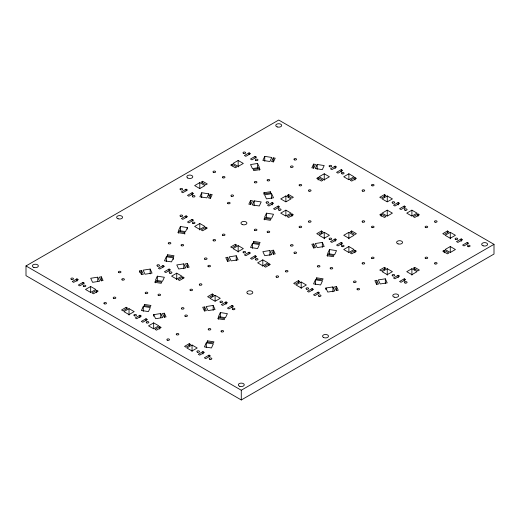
<?xml version="1.0" encoding="UTF-8"?>
<svg xmlns="http://www.w3.org/2000/svg" width="520" height="520" viewBox="0 0 520 520"><rect width="100%" height="100%" fill="white"/><g stroke="black" fill="none" stroke-linecap="round" stroke-linejoin="round"><path stroke-width="0.78" d="M143.286 306.442L141.401 310.505L148.434 311.591L150.319 307.534L143.286 306.442L143.286 311.311M157.333 276.178L155.448 280.241L162.481 281.327L164.365 277.264L157.333 276.178L157.333 281.041M166.348 256.75L164.463 260.806L171.496 261.898L173.381 257.836L166.348 256.75L166.348 261.612M180.394 226.486L178.51 230.542L185.542 231.634L187.428 227.572L180.394 226.486L180.394 231.348M144.547 304.467L144.034 305.572L150.423 306.56L150.937 305.454L144.547 304.467L144.547 306.085M155.337 281.209L154.823 282.321L161.22 283.309L161.733 282.197L155.337 281.209L155.337 282.834M167.609 254.768L167.096 255.873L173.492 256.867L174.005 255.756L167.609 254.768L167.609 256.392M178.406 231.517L177.886 232.622L184.281 233.61L184.795 232.505L178.406 231.517L178.406 233.136M201.728 192.738L199.849 196.8L206.875 197.886L208.761 193.83L201.728 192.738L201.728 197.6M210.275 194.259L208.566 197.951L210.483 198.25L212.192 194.558L210.275 194.259L210.275 198.315M264.745 156.358L262.86 160.42L269.893 161.506L271.778 157.45L264.745 156.358L264.745 161.226M250.549 200.493L248.839 204.178L250.757 204.477L252.467 200.785L250.549 200.493L250.549 204.542M273.286 157.879L271.577 161.571L273.494 161.87L275.204 158.178L273.286 157.879L273.286 161.935M254.156 200.85L252.272 204.912L259.305 205.998L261.183 201.936L254.156 200.85L254.156 205.712M206.297 342.823L204.412 346.885L211.445 347.971L213.33 343.915L206.297 342.823L206.297 347.685M220.344 312.559L218.458 316.615L225.492 317.707L227.377 313.644L220.344 312.559L220.344 317.421M252.428 243.431L250.542 247.494L257.575 248.58L259.454 244.524L252.428 243.431L252.428 248.294M266.474 213.167L264.589 217.23L271.622 218.316L273.5 214.253L266.474 213.167L266.474 217.217M207.558 340.841L207.044 341.952L213.441 342.94L213.954 341.835L207.558 340.841L207.558 342.466M218.348 317.59L217.834 318.695L224.231 319.69L224.744 318.578L218.348 317.59L218.348 319.209M253.689 241.456L253.175 242.561L259.565 243.549L260.078 242.444L253.689 241.456L253.689 243.074M264.478 218.198L263.965 219.303L270.355 220.298L270.875 219.186L264.478 218.198L264.478 219.823M313.567 164.112L311.851 167.804L313.768 168.097L315.484 164.405L313.567 164.112L313.567 168.161M317.168 164.47L315.283 168.532L322.315 169.618L324.2 165.555L317.168 164.47L317.168 169.332M315.439 279.812L313.553 283.875L320.587 284.96L322.471 280.897L315.439 279.812L315.439 284.674M329.485 249.548L327.6 253.604L334.633 254.696L336.518 250.633L329.485 249.548L329.485 254.41M316.7 277.829L316.186 278.941L322.575 279.929L323.089 278.824L316.7 277.829L316.7 279.454M327.49 254.579L326.976 255.684L333.372 256.678L333.885 255.567L327.49 254.579L327.49 256.197M26 265.947L278.72 120.035L494 244.328L494 254.053L241.28 399.965L26 275.672L26 265.947L241.28 390.234L494 244.328M186.076 189.196L181.395 191.9L182.8 192.712L187.48 190.008L186.076 189.196L186.076 190.821M249.087 152.815L244.406 155.519L245.811 156.332L250.491 153.627L249.087 152.815L249.087 154.44M199.797 182.624L194.649 185.601L199.797 188.572L204.945 185.601L199.797 182.624L199.797 188.299M238.173 160.472L233.025 163.442L238.173 166.413L243.321 163.442L238.173 160.472L238.173 166.953M202.605 181.279L201.201 182.084L205.881 184.789L207.285 183.976L202.605 181.279L202.605 182.897M232.089 164.255L230.685 165.061L235.365 167.765L236.769 166.953L232.089 164.255L232.089 165.874M192.16 192.712L187.48 195.41L188.883 196.222L193.564 193.518L192.16 192.712L192.16 195.143M255.171 156.332L250.491 159.035L251.894 159.841L256.575 157.144L255.171 156.332L255.171 157.95M76.934 278.844L72.254 281.541L73.658 282.353L78.338 279.65L76.934 278.844L76.934 281.275M186.076 215.833L181.395 218.53L182.8 219.343L187.48 216.639L186.076 215.833L186.076 217.451M83.018 282.353L78.338 285.058L79.742 285.864L84.422 283.166L83.018 282.353L83.018 283.972M192.16 219.343L187.48 222.047L188.883 222.853L193.564 220.155L192.16 219.343L192.16 220.961M90.656 286.494L85.508 289.464L90.656 292.435L95.803 289.464L90.656 286.494L90.656 292.168M199.797 223.483L194.649 226.453L199.797 229.424L204.945 226.453L199.797 223.483L199.797 229.964M96.74 290.277L92.059 292.981L93.463 293.787L98.144 291.089L96.74 290.277L96.74 292.708M205.881 227.266L201.201 229.964L202.605 230.776L207.285 228.072L205.881 227.266L205.881 228.885M163.007 265.525L158.327 268.229L159.731 269.035L164.411 266.338L163.007 265.525L163.007 267.144M272.149 202.514L267.469 205.218L268.873 206.024L273.553 203.327L272.149 202.514L272.149 204.945M335.16 166.133L330.48 168.838L331.883 169.644L336.563 166.946L335.16 166.133L335.16 168.565M285.87 195.942L280.722 198.913L285.87 201.883L291.018 198.913L285.87 195.942L285.87 201.617M324.246 173.784L319.098 176.761L324.246 179.732L329.394 176.761L324.246 173.784L324.246 180.271M288.678 194.591L287.274 195.403L291.954 198.107L293.358 197.294L288.678 194.591L288.678 197.022M318.162 177.567L316.758 178.38L321.438 181.083L322.842 180.271L318.162 177.567L318.162 179.998M169.091 269.035L164.411 271.739L165.815 272.552L170.495 269.847L169.091 269.035L169.091 271.472M278.233 206.024L273.553 208.728L274.957 209.541L279.637 206.837L278.233 206.024L278.233 208.455M341.244 169.644L336.563 172.347L337.968 173.16L342.647 170.456L341.244 169.644L341.244 172.081M176.735 273.175L171.587 276.153L176.735 279.123L181.883 276.153L176.735 273.175L176.735 279.663M285.87 210.165L280.722 213.135L285.87 216.112L291.018 213.135L285.87 210.165L285.87 215.839M348.881 173.784L343.733 176.761L348.881 179.732L354.029 176.761L348.881 173.784L348.881 179.458M126.224 307.3L121.544 309.998L122.948 310.811L127.627 308.106L126.224 307.3L126.224 308.919M235.365 244.29L230.685 246.987L232.089 247.8L236.769 245.096L235.365 244.29L235.365 245.908M182.819 276.959L178.139 279.663L179.543 280.475L184.223 277.771L182.819 276.959L182.819 278.584M291.954 213.947L287.274 216.651L288.678 217.464L293.358 214.76L291.954 213.947L291.954 216.379M354.965 177.567L350.285 180.271L351.689 181.083L356.369 178.38L354.965 177.567L354.965 179.998M129.031 308.653L123.884 311.623L129.031 314.594L134.18 311.623L129.031 308.653L129.031 315.133M238.173 245.635L233.025 248.612L238.173 251.583L243.321 248.612L238.173 245.635L238.173 252.122M139.945 315.218L135.265 317.922L136.669 318.734L141.349 316.03L139.945 315.218L139.945 317.655M249.087 252.207L244.406 254.911L245.811 255.723L250.491 253.019L249.087 252.207L249.087 253.832M146.029 318.734L141.349 321.438L142.753 322.244L147.433 319.547L146.029 318.734L146.029 320.353M255.171 255.723L250.491 258.427L251.894 259.233L256.575 256.536L255.171 255.723L255.171 257.342M153.667 322.875L148.519 325.845L153.667 328.815L158.815 325.845L153.667 322.875L153.667 328.549M262.808 259.864L257.66 262.834L262.808 265.805L267.956 262.834L262.808 259.864L262.808 266.344M212.303 293.982L207.623 296.686L209.027 297.492L213.707 294.794L212.303 293.982L212.303 296.413M321.438 230.971L316.758 233.675L318.162 234.481L322.842 231.784L321.438 230.971L321.438 233.402M384.449 194.591L379.769 197.294L381.173 198.107L385.853 195.403L384.449 194.591L384.449 197.022M159.751 326.658L155.071 329.355L156.475 330.168L161.155 327.464L159.751 326.658L159.751 329.089M268.892 263.647L264.212 266.344L265.616 267.156L270.296 264.453L268.892 263.647L268.892 265.265M215.111 295.334L209.963 298.305L215.111 301.275L220.259 298.305L215.111 295.334L215.111 301.008M324.246 232.323L319.098 235.294L324.246 238.264L329.394 235.294L324.246 232.323L324.246 238.81M387.257 195.942L382.109 198.913L387.257 201.883L392.405 198.913L387.257 195.942L387.257 201.617M226.025 301.906L221.344 304.61L222.749 305.416L227.428 302.718L226.025 301.906L226.025 304.337M335.16 238.894L330.48 241.599L331.883 242.405L336.563 239.707L335.16 238.894L335.16 241.326M398.177 202.514L393.497 205.218L394.901 206.024L399.581 203.327L398.177 202.514L398.177 204.945M348.881 232.323L343.733 235.294L348.881 238.264L354.029 235.294L348.881 232.323L348.881 238.81M387.257 210.165L382.109 213.135L387.257 216.112L392.405 213.135L387.257 210.165L387.257 215.839M351.689 230.971L350.285 231.784L354.965 234.481L356.369 233.675L351.689 230.971L351.689 232.589M381.173 213.947L379.769 214.76L384.449 217.464L385.853 216.651L381.173 213.947L381.173 216.379M232.108 305.416L227.428 308.12L228.833 308.932L233.513 306.228L232.108 305.416L232.108 307.846M341.244 242.405L336.563 245.108L337.968 245.921L342.647 243.217L341.244 242.405L341.244 244.836M404.261 206.024L399.581 208.728L400.985 209.541L405.665 206.837L404.261 206.024L404.261 208.455M348.881 246.545L343.733 249.516L348.881 252.493L354.029 249.516L348.881 246.545L348.881 252.219M411.899 210.165L406.75 213.135L411.899 216.112L417.047 213.135L411.899 210.165L411.899 215.839M189.234 343.681L184.555 346.379L185.958 347.191L190.639 344.487L189.234 343.681L189.234 345.3M298.376 280.663L293.696 283.368L295.1 284.18L299.78 281.476L298.376 280.663L298.376 282.288M354.965 250.328L350.285 253.032L351.689 253.838L356.369 251.141L354.965 250.328L354.965 252.759M417.982 213.947L413.303 216.651L414.707 217.464L419.387 214.76L417.982 213.947L417.982 216.379M192.042 345.026L186.894 348.004L192.042 350.974L197.191 348.004L192.042 345.026L192.042 351.513M301.184 282.016L296.036 284.993L301.184 287.963L306.332 284.993L301.184 282.016L301.184 288.502M202.956 351.598L198.276 354.302L199.68 355.115L204.36 352.411L202.956 351.598L202.956 354.029M312.097 288.587L307.418 291.291L308.822 292.103L313.502 289.4L312.097 288.587L312.097 290.212M209.04 355.115L204.36 357.812L205.764 358.625L210.444 355.921L209.04 355.115L209.04 356.733M318.182 292.103L313.502 294.801L314.906 295.614L319.586 292.909L318.182 292.103L318.182 293.722M384.449 267.351L379.769 270.056L381.173 270.861L385.853 268.164L384.449 267.351L384.449 269.783M447.466 230.971L442.787 233.675L444.191 234.481L448.871 231.784L447.466 230.971L447.466 232.589M387.257 268.704L382.109 271.674L387.257 274.644L392.405 271.674L387.257 268.704L387.257 275.184M450.275 232.323L445.126 235.294L450.275 238.264L455.423 235.294L450.275 232.323L450.275 238.81M398.177 275.275L393.497 277.972L394.901 278.785L399.581 276.081L398.177 275.275L398.177 277.706M461.188 238.894L456.508 241.599L457.912 242.405L462.592 239.707L461.188 238.894L461.188 241.326M411.899 268.704L406.75 271.674L411.899 274.644L417.047 271.674L411.899 268.704L411.899 275.184M450.275 246.545L445.126 249.516L450.275 252.493L455.423 249.516L450.275 246.545L450.275 252.219M414.707 267.351L413.303 268.164L417.982 270.861L419.387 270.056L414.707 267.351L414.707 269.783M444.191 250.328L442.787 251.141L447.466 253.838L448.871 253.032L444.191 250.328L444.191 252.759M404.261 278.785L399.581 281.489L400.985 282.295L405.665 279.597L404.261 278.785L404.261 281.216M467.272 242.405L462.592 245.108L463.996 245.921L468.676 243.217L467.272 242.405L467.272 244.03M257.575 163.469L250.542 164.56L252.428 168.617L259.454 167.531L257.575 163.469L257.575 168.337M259.565 168.506L253.175 169.494L253.689 170.599L260.078 169.611L259.565 168.506L259.565 170.125M263.965 192.744L270.355 191.756L270.875 192.862L264.478 193.856L263.965 192.744L263.965 194.369M271.622 193.739L264.589 194.825L266.474 198.887L273.5 197.795L271.622 193.739L271.622 198.601M97.741 277.18L90.708 278.265L92.593 282.328L99.626 281.236L97.741 277.18L97.741 281.229M150.163 269.067L143.13 270.153L145.015 274.216L152.048 273.13L150.163 269.067L150.163 273.93M183.814 263.861L176.781 264.947L178.666 269.009L185.698 267.923L183.814 263.861L183.814 268.723M236.236 255.749L229.203 256.841L231.088 260.897L238.121 259.812L236.236 255.749L236.236 260.618M269.893 250.542L262.86 251.635L264.745 255.691L271.778 254.605L269.893 250.542L269.893 255.411M322.315 242.437L315.283 243.522L317.168 247.585L324.2 246.493L322.315 242.437L322.315 247.299M101.341 276.815L99.424 277.115L101.134 280.807L103.051 280.507L101.341 276.815L101.341 280.872M139.698 270.881L141.615 270.589L143.332 274.281L141.414 274.573L139.698 270.881L139.698 272.506M187.415 263.503L185.497 263.796L187.213 267.488L189.131 267.189L187.415 263.503L187.415 267.553M227.695 257.27L225.778 257.569L227.487 261.261L229.405 260.962L227.695 257.27L227.695 261.326M273.494 250.185L271.577 250.484L273.286 254.176L275.204 253.877L273.494 250.185L273.494 254.241M313.768 243.952L311.851 244.25L313.567 247.942L315.484 247.644L313.768 243.952L313.768 248.008M153.719 314.646L160.751 313.553L162.637 317.616L155.603 318.702L153.719 314.646L153.719 316.264M213.174 305.448L206.141 306.534L208.026 310.596L215.059 309.504L213.174 305.448L213.174 310.31M325.871 288.015L332.904 286.923L334.789 290.986L327.756 292.071L325.871 288.015L325.871 289.633M385.326 278.817L378.293 279.903L380.178 283.966L387.212 282.874L385.326 278.817L385.326 283.68M164.352 313.196L162.435 313.495L164.144 317.187L166.069 316.888L164.352 313.196L164.352 317.252M204.627 306.969L202.709 307.262L204.425 310.954L206.343 310.655L204.627 306.969L204.627 311.019M336.505 286.565L334.588 286.865L336.297 290.55L338.215 290.257L336.505 286.565L336.505 290.615M376.779 280.332L374.862 280.631L376.578 284.323L378.495 284.024L376.779 280.332L376.779 284.388M332.904 286.923L332.904 291.785M270.355 191.756L270.355 193.375M241.28 390.234L241.28 399.965M208.761 193.83L208.761 195.448M187.428 227.572L187.428 229.19M184.795 232.505L184.795 234.124M173.381 257.836L173.381 259.461M160.751 313.553L160.751 317.61M141.615 270.589L141.615 274.638M362.732 191.197A1.326 0.767 0 0 0 364.715 190.541A1.326 0.767 0 0 0 362.732 189.878A1.326 0.767 0 0 0 362.732 191.197M372.093 185.796A1.326 0.767 0 0 0 374.075 185.133A1.326 0.767 0 0 0 372.093 184.47A1.326 0.767 0 0 0 372.093 185.796M425.744 227.578A1.326 0.767 0 0 0 427.726 226.915A1.326 0.767 0 0 0 425.744 226.258A1.326 0.767 0 0 0 425.744 227.578M435.103 222.177A1.326 0.767 0 0 0 437.086 221.514A1.326 0.767 0 0 0 435.103 220.85A1.326 0.767 0 0 0 435.103 222.177M71.5 279.448A1.326 0.767 0 0 0 73.483 278.785A1.326 0.767 0 0 0 71.5 278.122A1.326 0.767 0 0 0 71.5 279.448M83.856 286.585A1.326 0.767 0 0 0 85.839 285.922A1.326 0.767 0 0 0 83.856 285.259A1.326 0.767 0 0 0 83.856 286.585M104.228 303.784A1.326 0.767 0 0 0 106.444 303.446A1.326 0.767 0 0 0 104.819 302.51A1.326 0.767 0 0 0 104.228 303.784M113.588 298.382A1.326 0.767 0 0 0 115.804 298.038A1.326 0.767 0 0 0 114.179 297.102A1.326 0.767 0 0 0 113.588 298.382M134.511 315.829A1.326 0.767 0 0 0 136.494 315.166A1.326 0.767 0 0 0 134.511 314.502A1.326 0.767 0 0 0 134.511 315.829M146.868 322.959A1.326 0.767 0 0 0 148.85 322.303A1.326 0.767 0 0 0 146.868 321.639A1.326 0.767 0 0 0 146.868 322.959M232.941 309.647A1.326 0.767 0 0 0 234.93 308.984A1.326 0.767 0 0 0 232.941 308.321A1.326 0.767 0 0 0 232.941 309.647M168.617 243.744A1.326 0.767 0 0 0 170.833 243.399A1.326 0.767 0 0 0 169.208 242.463A1.326 0.767 0 0 0 168.617 243.744M181.402 245.719A1.326 0.767 0 0 0 183.619 245.375A1.326 0.767 0 0 0 181.994 244.439A1.326 0.767 0 0 0 181.402 245.719M204.802 259.226A1.326 0.767 0 0 0 207.019 258.889A1.326 0.767 0 0 0 205.394 257.953A1.326 0.767 0 0 0 204.802 259.226M208.228 266.611A1.326 0.767 0 0 0 210.444 266.266A1.326 0.767 0 0 0 208.826 265.33A1.326 0.767 0 0 0 208.228 266.611M180.642 216.437A1.326 0.767 0 0 0 182.624 215.774A1.326 0.767 0 0 0 180.642 215.111A1.326 0.767 0 0 0 180.642 216.437M192.992 223.567A1.326 0.767 0 0 0 194.981 222.911A1.326 0.767 0 0 0 192.992 222.248A1.326 0.767 0 0 0 192.992 223.567M213.369 240.773A1.326 0.767 0 0 0 215.586 240.428A1.326 0.767 0 0 0 213.961 239.493A1.326 0.767 0 0 0 213.369 240.773M222.729 235.372A1.326 0.767 0 0 0 224.946 235.027A1.326 0.767 0 0 0 223.321 234.091A1.326 0.767 0 0 0 222.729 235.372M243.653 252.817A1.326 0.767 0 0 0 245.635 252.155A1.326 0.767 0 0 0 243.653 251.492A1.326 0.767 0 0 0 243.653 252.817M256.009 259.948A1.326 0.767 0 0 0 257.992 259.292A1.326 0.767 0 0 0 256.009 258.628A1.326 0.767 0 0 0 256.009 259.948M306.663 289.198A1.326 0.767 0 0 0 308.646 288.535A1.326 0.767 0 0 0 306.663 287.872A1.326 0.767 0 0 0 306.663 289.198M319.02 296.329A1.326 0.767 0 0 0 321.002 295.666A1.326 0.767 0 0 0 319.02 295.009A1.326 0.767 0 0 0 319.02 296.329M353.893 282.295A1.326 0.767 0 0 0 356.103 281.95A1.326 0.767 0 0 0 354.484 281.014A1.326 0.767 0 0 0 353.893 282.295M357.318 289.673A1.326 0.767 0 0 0 359.535 289.334A1.326 0.767 0 0 0 357.91 288.399A1.326 0.767 0 0 0 357.318 289.673M317.707 266.806A1.326 0.767 0 0 0 319.917 266.461A1.326 0.767 0 0 0 318.298 265.525A1.326 0.767 0 0 0 317.707 266.806M330.493 268.781A1.326 0.767 0 0 0 332.703 268.444A1.326 0.767 0 0 0 331.084 267.507A1.326 0.767 0 0 0 330.493 268.781M290.882 245.915A1.326 0.767 0 0 0 293.092 245.57A1.326 0.767 0 0 0 291.473 244.634A1.326 0.767 0 0 0 290.882 245.915M294.307 253.292A1.326 0.767 0 0 0 296.517 252.954A1.326 0.767 0 0 0 294.899 252.018A1.326 0.767 0 0 0 294.307 253.292M254.696 230.425A1.326 0.767 0 0 0 256.906 230.081A1.326 0.767 0 0 0 255.288 229.144A1.326 0.767 0 0 0 254.696 230.425M267.481 232.401A1.326 0.767 0 0 0 269.692 232.063A1.326 0.767 0 0 0 268.073 231.127A1.326 0.767 0 0 0 267.481 232.401M180.362 189.683A1.326 0.767 0 0 0 182.578 189.339A1.326 0.767 0 0 0 180.96 188.403A1.326 0.767 0 0 0 180.362 189.683M231.296 196.216A1.326 0.767 0 0 0 233.506 195.878A1.326 0.767 0 0 0 231.888 194.942A1.326 0.767 0 0 0 231.296 196.216M227.864 203.6A1.326 0.767 0 0 0 230.081 203.255A1.326 0.767 0 0 0 228.462 202.319A1.326 0.767 0 0 0 227.864 203.6M266.714 203.119A1.326 0.767 0 0 0 268.697 202.462A1.326 0.767 0 0 0 266.714 201.799A1.326 0.767 0 0 0 266.714 203.119M279.071 210.256A1.326 0.767 0 0 0 281.053 209.593A1.326 0.767 0 0 0 279.071 208.93A1.326 0.767 0 0 0 279.071 210.256M329.726 239.499A1.326 0.767 0 0 0 331.714 238.843A1.326 0.767 0 0 0 329.726 238.18A1.326 0.767 0 0 0 329.726 239.499M342.082 246.636A1.326 0.767 0 0 0 344.065 245.973A1.326 0.767 0 0 0 342.082 245.31A1.326 0.767 0 0 0 342.082 246.636M213.369 172.361A1.326 0.767 0 0 0 215.586 172.016A1.326 0.767 0 0 0 213.961 171.08A1.326 0.767 0 0 0 213.369 172.361M223.002 177.886A1.326 0.767 0 0 0 224.984 177.222A1.326 0.767 0 0 0 223.002 176.56A1.326 0.767 0 0 0 223.002 177.886M243.38 153.303A1.326 0.767 0 0 0 245.589 152.965A1.326 0.767 0 0 0 243.971 152.029A1.326 0.767 0 0 0 243.38 153.303M255.73 160.44A1.326 0.767 0 0 0 257.946 160.095A1.326 0.767 0 0 0 256.328 159.159A1.326 0.767 0 0 0 255.73 160.44M254.696 182.708A1.326 0.767 0 0 0 256.906 182.364A1.326 0.767 0 0 0 255.288 181.428A1.326 0.767 0 0 0 254.696 182.708M267.481 180.733A1.326 0.767 0 0 0 269.692 180.388A1.326 0.767 0 0 0 268.073 179.452A1.326 0.767 0 0 0 267.481 180.733M294.307 159.835A1.326 0.767 0 0 0 296.517 159.497A1.326 0.767 0 0 0 294.899 158.561A1.326 0.767 0 0 0 294.307 159.835M290.882 167.219A1.326 0.767 0 0 0 293.092 166.875A1.326 0.767 0 0 0 291.473 165.939A1.326 0.767 0 0 0 290.882 167.219M299.442 185.672A1.326 0.767 0 0 0 301.659 185.334A1.326 0.767 0 0 0 300.04 184.399A1.326 0.767 0 0 0 299.442 185.672M309.075 191.197A1.326 0.767 0 0 0 311.064 190.541A1.326 0.767 0 0 0 309.075 189.878A1.326 0.767 0 0 0 309.075 191.197M329.726 166.744A1.326 0.767 0 0 0 331.714 166.082A1.326 0.767 0 0 0 329.726 165.419A1.326 0.767 0 0 0 329.726 166.744M342.082 173.875A1.326 0.767 0 0 0 344.065 173.212A1.326 0.767 0 0 0 342.082 172.549A1.326 0.767 0 0 0 342.082 173.875M392.737 203.119A1.326 0.767 0 0 0 394.726 202.462A1.326 0.767 0 0 0 392.737 201.799A1.326 0.767 0 0 0 392.737 203.119M405.093 210.256A1.326 0.767 0 0 0 407.082 209.593A1.326 0.767 0 0 0 405.093 208.93A1.326 0.767 0 0 0 405.093 210.256M362.453 222.053A1.326 0.767 0 0 0 364.669 221.715A1.326 0.767 0 0 0 363.051 220.779A1.326 0.767 0 0 0 362.453 222.053M372.093 227.578A1.326 0.767 0 0 0 374.075 226.915A1.326 0.767 0 0 0 372.093 226.258A1.326 0.767 0 0 0 372.093 227.578M455.748 239.499A1.326 0.767 0 0 0 457.737 238.843A1.326 0.767 0 0 0 455.748 238.18A1.326 0.767 0 0 0 455.748 239.499M468.104 246.636A1.326 0.767 0 0 0 470.093 245.973A1.326 0.767 0 0 0 468.104 245.31A1.326 0.767 0 0 0 468.104 246.636M425.471 258.433A1.326 0.767 0 0 0 427.681 258.089A1.326 0.767 0 0 0 426.062 257.153A1.326 0.767 0 0 0 425.471 258.433M435.103 263.959A1.326 0.767 0 0 0 437.086 263.296A1.326 0.767 0 0 0 435.103 262.639A1.326 0.767 0 0 0 435.103 263.959M187.694 177.996A2.977 1.722 0 0 0 192.68 177.222A2.977 1.722 0 0 0 189.026 175.117A2.977 1.722 0 0 0 187.694 177.996M277.231 126.932A2.977 1.722 0 0 0 281.697 125.444A2.977 1.722 0 0 0 277.231 123.955A2.977 1.722 0 0 0 277.231 126.932M242.437 224.62A2.977 1.722 0 0 0 246.909 223.132A2.977 1.722 0 0 0 242.437 221.644A2.977 1.722 0 0 0 242.437 224.62M394.231 297.154A2.977 1.722 0 0 0 398.697 295.666A2.977 1.722 0 0 0 394.231 294.177A2.977 1.722 0 0 0 394.231 297.154M483.151 245.817A2.977 1.722 0 0 0 487.617 244.328A2.977 1.722 0 0 0 483.151 242.84A2.977 1.722 0 0 0 483.151 245.817M323.414 337.409A2.977 1.722 0 0 0 328.4 336.642A2.977 1.722 0 0 0 324.747 334.536A2.977 1.722 0 0 0 323.414 337.409M247.715 293.703A2.977 1.722 0 0 0 252.694 292.936A2.977 1.722 0 0 0 249.047 290.829A2.977 1.722 0 0 0 247.715 293.703M118.112 218.797A2.977 1.722 0 0 0 122.577 217.308A2.977 1.722 0 0 0 118.112 215.819A2.977 1.722 0 0 0 118.112 218.797M239.792 386.321A2.977 1.722 0 0 0 244.257 384.832A2.977 1.722 0 0 0 239.792 383.344A2.977 1.722 0 0 0 239.792 386.321M398.086 243.893A2.977 1.722 0 0 0 402.558 242.405A2.977 1.722 0 0 0 398.086 240.916A2.977 1.722 0 0 0 398.086 243.893M33.871 267.436A2.977 1.722 0 0 0 38.337 265.947A2.977 1.722 0 0 0 33.871 264.453A2.977 1.722 0 0 0 33.871 267.436M167.239 340.165A1.326 0.767 0 0 0 169.455 339.82A1.326 0.767 0 0 0 167.837 338.884A1.326 0.767 0 0 0 167.239 340.165M176.599 334.763A1.326 0.767 0 0 0 178.815 334.418A1.326 0.767 0 0 0 177.197 333.482A1.326 0.767 0 0 0 176.599 334.763M197.522 352.209A1.326 0.767 0 0 0 199.511 351.546A1.326 0.767 0 0 0 197.522 350.883A1.326 0.767 0 0 0 197.522 352.209M209.879 359.34A1.326 0.767 0 0 0 211.861 358.676A1.326 0.767 0 0 0 209.879 358.02A1.326 0.767 0 0 0 209.879 359.34M208.566 329.817A1.326 0.767 0 0 0 210.782 329.472A1.326 0.767 0 0 0 209.157 328.536A1.326 0.767 0 0 0 208.566 329.817M221.351 331.793A1.326 0.767 0 0 0 223.567 331.454A1.326 0.767 0 0 0 221.942 330.519A1.326 0.767 0 0 0 221.351 331.793M185.166 316.31A1.326 0.767 0 0 0 187.382 315.965A1.326 0.767 0 0 0 185.757 315.029A1.326 0.767 0 0 0 185.166 316.31M181.74 308.925A1.326 0.767 0 0 0 183.957 308.581A1.326 0.767 0 0 0 182.332 307.645A1.326 0.767 0 0 0 181.74 308.925M158.34 295.412A1.326 0.767 0 0 0 160.556 295.074A1.326 0.767 0 0 0 158.931 294.138A1.326 0.767 0 0 0 158.34 295.412M145.555 293.436A1.326 0.767 0 0 0 147.765 293.092A1.326 0.767 0 0 0 146.146 292.156A1.326 0.767 0 0 0 145.555 293.436M122.155 279.929A1.326 0.767 0 0 0 124.365 279.584A1.326 0.767 0 0 0 122.746 278.649A1.326 0.767 0 0 0 122.155 279.929M118.729 272.545A1.326 0.767 0 0 0 120.939 272.2A1.326 0.767 0 0 0 119.32 271.264A1.326 0.767 0 0 0 118.729 272.545M220.584 302.51A1.326 0.767 0 0 0 222.573 301.853A1.326 0.767 0 0 0 220.584 301.19A1.326 0.767 0 0 0 220.584 302.51M190.307 290.472A1.326 0.767 0 0 0 192.517 290.127A1.326 0.767 0 0 0 190.899 289.192A1.326 0.767 0 0 0 190.307 290.472M199.667 285.064A1.326 0.767 0 0 0 201.877 284.726A1.326 0.767 0 0 0 200.258 283.79A1.326 0.767 0 0 0 199.667 285.064M169.93 273.267A1.326 0.767 0 0 0 171.919 272.603A1.326 0.767 0 0 0 169.93 271.94A1.326 0.767 0 0 0 169.93 273.267M157.573 266.136A1.326 0.767 0 0 0 159.562 265.473A1.326 0.767 0 0 0 157.573 264.81A1.326 0.767 0 0 0 157.573 266.136M276.38 277.154A1.326 0.767 0 0 0 278.596 276.809A1.326 0.767 0 0 0 276.971 275.873A1.326 0.767 0 0 0 276.38 277.154M285.74 271.752A1.326 0.767 0 0 0 287.957 271.408A1.326 0.767 0 0 0 286.332 270.471A1.326 0.767 0 0 0 285.74 271.752M405.093 283.017A1.326 0.767 0 0 0 407.082 282.353A1.326 0.767 0 0 0 405.093 281.69A1.326 0.767 0 0 0 405.093 283.017M392.737 275.88A1.326 0.767 0 0 0 394.726 275.217A1.326 0.767 0 0 0 392.737 274.56A1.326 0.767 0 0 0 392.737 275.88M371.813 258.433A1.326 0.767 0 0 0 374.029 258.089A1.326 0.767 0 0 0 372.411 257.153A1.326 0.767 0 0 0 371.813 258.433M362.453 263.835A1.326 0.767 0 0 0 364.669 263.497A1.326 0.767 0 0 0 363.051 262.561A1.326 0.767 0 0 0 362.453 263.835M308.802 222.053A1.326 0.767 0 0 0 311.019 221.715A1.326 0.767 0 0 0 309.4 220.779A1.326 0.767 0 0 0 308.802 222.053M299.442 227.461A1.326 0.767 0 0 0 301.659 227.117A1.326 0.767 0 0 0 300.04 226.181A1.326 0.767 0 0 0 299.442 227.461M192.719 196.82A1.326 0.767 0 0 0 194.935 196.475A1.326 0.767 0 0 0 193.31 195.54A1.326 0.767 0 0 0 192.719 196.82"/></g></svg>
